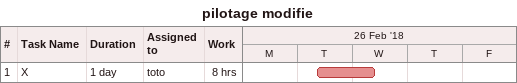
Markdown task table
pilotage modifie

| ID | Task | Duration | Start | Finish | Resources | Work (h) |
|---|---|---|---|---|---|---|
| 1 | X | 1d | 2018-02-27 | 2018-02-28 | toto | 8 |
